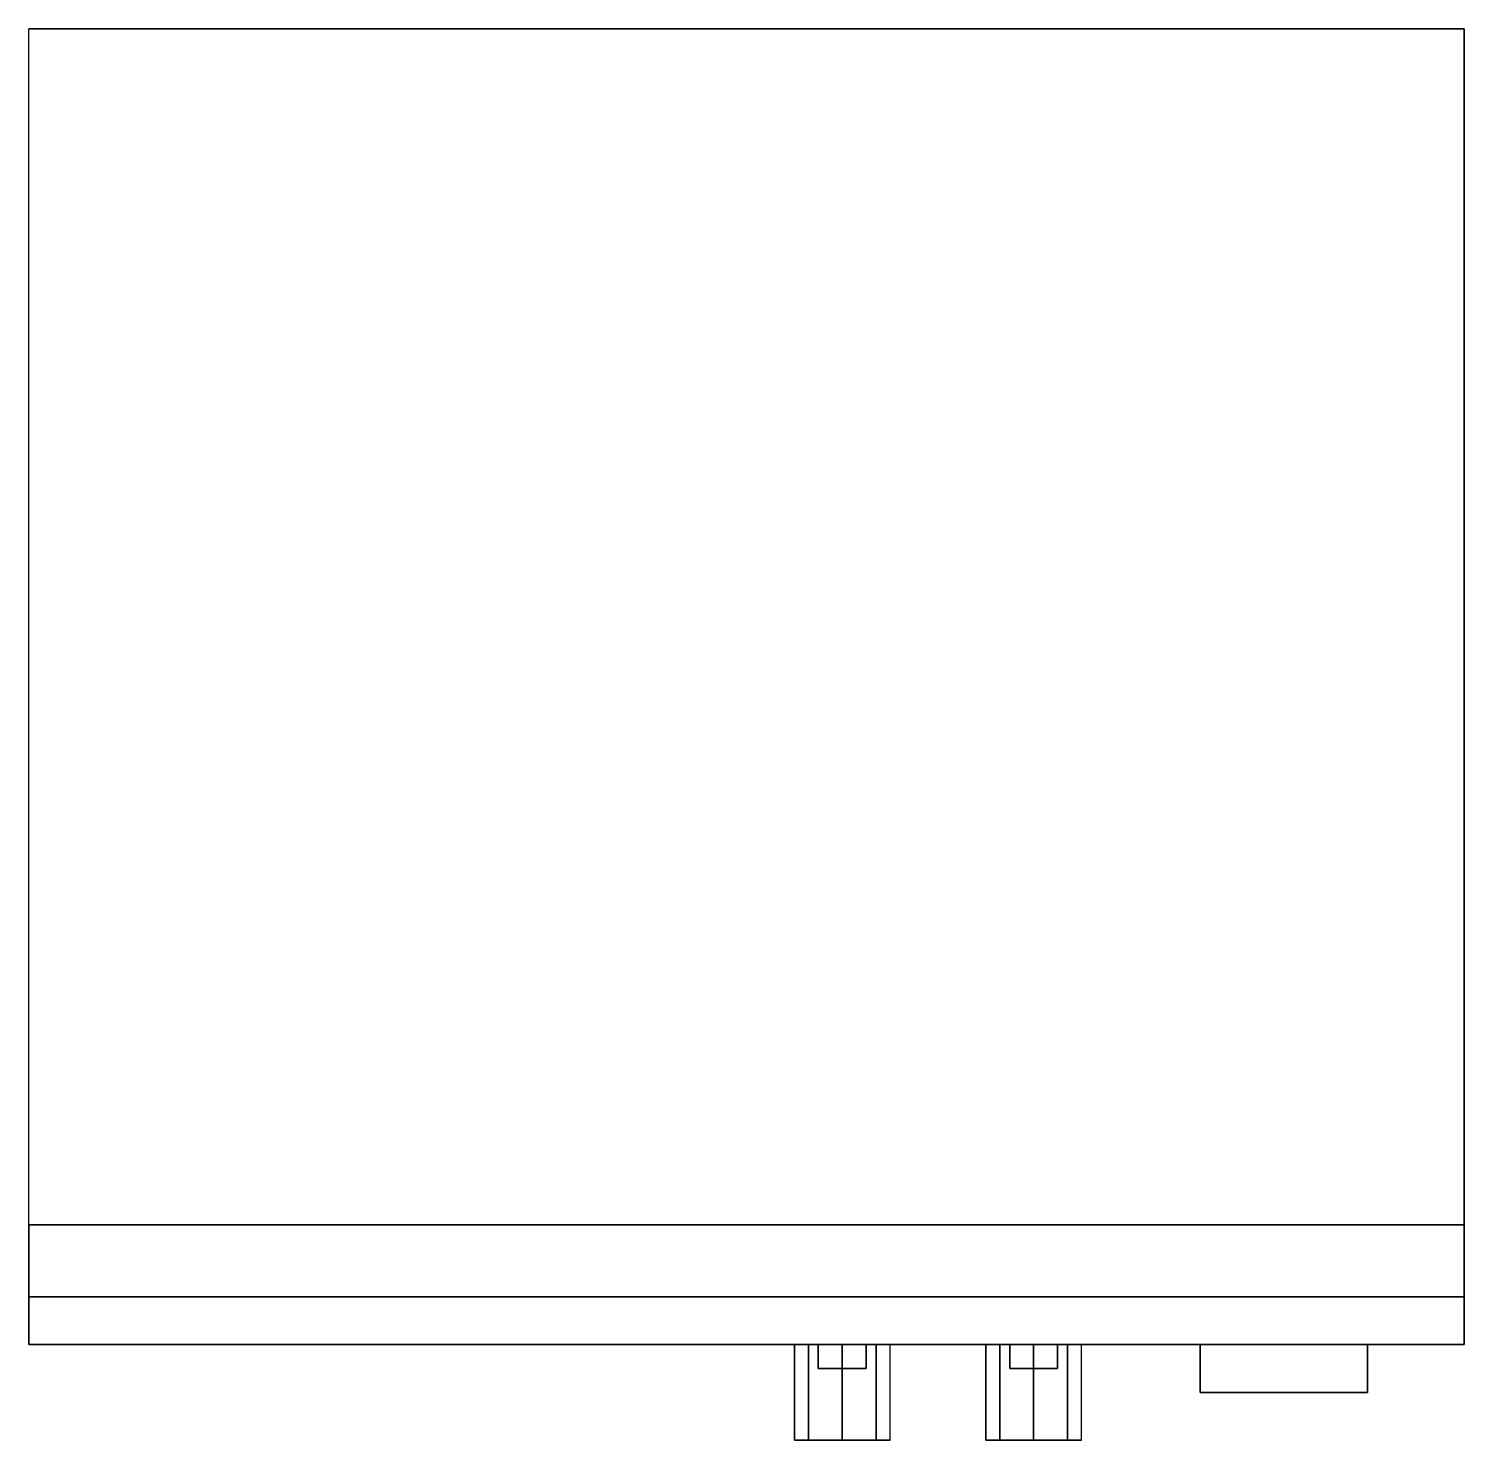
# Model space of a CAD drawing. Extents: x 0 to 60, y -9 to 50.
import ezdxf

# ---------------------------------------------------------------- set-up
doc = ezdxf.new("R2010")
doc.units = 0
doc.header["$LTSCALE"] = 25
doc.header["$MEASUREMENT"] = 0
doc.layers.get('0').update_dxf_attribs({"linetype": 'CONTINUOUS'})

msp = doc.modelspace()

# ---------------------------------------------------------------- linework, layer by layer
at = {"color": 0, "linetype": 'ByBlock', "extrusion": (0, -1, 0)}
for p, q in [((60, -5, 129), (0, -5, 129)), ((60, -5, 130.91), (0, -5, 130.91)), ((60, -5, 87), (0, -5, 87)), ((10, -5, 118), (50, -5, 118)), ((10, -5, 116), (50, -5, 116)), ((10, -5, 114), (50, -5, 114)), ((10, -5, 112), (50, -5, 112)), ((10, -5, 110), (50, -5, 110)), ((10, -5, 108), (50, -5, 108)), ((10, -5, 106), (50, -5, 106)), ((10, -5, 104), (50, -5, 104)), ((10, -5, 102), (50, -5, 102)), ((10, -5, 100), (50, -5, 100)), ((10, -5, 98), (50, -5, 98)), ((10, -5, 96), (50, -5, 96)), ((10, -5, 120), (10, -5, 96)), ((50, -5, 120), (10, -5, 120)), ((50, -5, 96), (50, -5, 120))]:
    msp.add_line(p, q, dxfattribs=at)
at = {"color": 0, "linetype": 'ByBlock'}
for points, invisible_edges in [([(0, 0, 10), (0, 0), (0, 50), (0, 50, 190)], 8), ([(0, 0, 10), (0, 0), (0, 50), (0, 50, 190)], 25), ([(0, 0, 10), (0, 0), (0, 50), (0, 50, 190)], 25), ([(0, -3, 190), (0, 50, 190), (0, 0, 10), (0, -3, 10)], 2), ([(60, 0, 10), (60, 0), (60, 50), (60, 50, 190)], 8), ([(60, -3, 190), (60, 50, 190), (60, 0, 10), (60, -3, 10)], 2), ([(0, -5, 129), (60, -5, 129), (50, -5, 120), (10, -5, 120)], 10), ([(0, -5, 129), (10, -5, 120), (10, -5, 96), (0, -5, 87)], 5), ([(10, -5, 96), (0, -5, 87), (60, -5, 87), (50, -5, 96)], 5), ([(60, -5, 87), (50, -5, 96), (50, -5, 120), (60, -5, 129)], 5), ([(32.586, -9, 136.414), (34, -9, 133), (32.586, -9, 133.586), (32, -9, 135)], 1), ([(35.414, -9, 133.586), (34, -9, 137), (32.586, -9, 136.414), (34, -9, 133)], 5), ([(35.414, -9, 136.414), (36, -9, 135), (35.414, -9, 133.586), (34, -9, 137)], 4), ([(40.586, -9, 136.414), (42, -9, 133), (40.586, -9, 133.586), (40, -9, 135)], 1), ([(43.414, -9, 133.586), (42, -9, 137), (40.586, -9, 136.414), (42, -9, 133)], 5), ([(43.414, -9, 136.414), (44, -9, 135), (43.414, -9, 133.586), (42, -9, 137)], 4)]:
    msp.add_3dface(points, dxfattribs=dict(at, invisible_edges=invisible_edges))
for points in [[(0, 50, 190), (60, 50, 190), (60, 50), (0, 50)], [(0, 50, 190), (60, 50, 190), (60, -5, 190), (0, -5, 190)], [(0, 50), (60, 50), (60, 0), (0, 0)], [(0, -5, 10), (0, 0, 10), (60, 0, 10), (60, -5, 10)], [(0, 0, 10), (60, 0, 10), (60, 0), (0, 0)], [(0, -5, 143.91), (60, -5, 143.91), (60, -3, 143.91), (0, -3, 143.91)], [(0, -5, 142.91), (60, -5, 142.91), (60, -3, 142.91), (0, -3, 142.91)], [(60, -3, 85.865), (60, -3, 87), (0, -3, 87), (0, -3, 85.865)], [(0, -3, 85.865), (0, -5, 85.865), (60, -5, 85.865), (60, -3, 85.865)], [(0, -5, 143), (0, -3, 143), (0, -3, 130.91), (0, -5, 130.91)], [(0, -5, 130.91), (60, -5, 130.91), (60, -3, 130.91), (0, -3, 130.91)], [(0, -5, 129), (60, -5, 129), (60, -3, 129), (0, -3, 129)], [(0, -5, 87), (60, -5, 87), (60, -3, 87), (0, -3, 87)], [(60, -3, 130.91), (60, -3, 129), (0, -3, 129), (0, -3, 130.91)], [(0, -5, 190), (0, -3, 190), (0, -3, 144.038), (0, -5, 144.038)], [(0, -5, 85.865), (0, -3, 85.865), (0, -3, 11), (0, -5, 11)], [(60, -5, 143), (60, -5, 130.91), (60, -3, 130.91), (60, -3, 143)], [(60, -5, 190), (60, -3, 190), (60, -3, 144.038), (60, -5, 144.038)], [(60, -5, 85.865), (60, -3, 85.865), (60, -3, 11), (60, -5, 11)], [(0, -5, 130.91), (0, -5, 143), (60, -5, 143), (60, -5, 130.91)], [(0, -5, 11), (0, -5, 85.865), (60, -5, 85.865), (60, -5, 11)], [(0, -5, 190), (60, -5, 190), (60, -5, 144.038), (0, -5, 144.038)]]:
    msp.add_3dface(points, dxfattribs=at)

# ---------------------------------------------------------------- meshes
mesh = msp.add_polymesh((2, 8), dxfattribs=dict(at, n_close=True))
for k, corner in enumerate([(36, -5, 135), (35.414, -5, 136.414), (34, -5, 137), (32.586, -5, 136.414), (32, -5, 135), (32.586, -5, 133.586), (34, -5, 133), (35.414, -5, 133.586), (36, -9, 135), (35.414, -9, 136.414), (34, -9, 137), (32.586, -9, 136.414), (32, -9, 135), (32.586, -9, 133.586), (34, -9, 133), (35.414, -9, 133.586)]):
    mesh.set_mesh_vertex(divmod(k, 8), corner)
mesh = msp.add_polymesh((6, 3), dxfattribs=at)
for k, corner in enumerate([(35, -6, 139), (35, -5, 139), (35, -5, 139), (33, -6, 139), (33, -5, 139), (33, -5, 139), (33, -6, 140), (33, -5, 140), (33, -5, 139), (35, -6, 140), (35, -5, 140), (35, -5, 139), (35, -6, 140), (35, -6, 140), (35, -6, 139), (33, -6, 140), (33, -6, 140), (33, -6, 139)]):
    mesh.set_mesh_vertex(divmod(k, 3), corner)
mesh = msp.add_polymesh((2, 8), dxfattribs=dict(at, n_close=True))
for k, corner in enumerate([(44, -5, 135), (43.414, -5, 136.414), (42, -5, 137), (40.586, -5, 136.414), (40, -5, 135), (40.586, -5, 133.586), (42, -5, 133), (43.414, -5, 133.586), (44, -9, 135), (43.414, -9, 136.414), (42, -9, 137), (40.586, -9, 136.414), (40, -9, 135), (40.586, -9, 133.586), (42, -9, 133), (43.414, -9, 133.586)]):
    mesh.set_mesh_vertex(divmod(k, 8), corner)
mesh = msp.add_polymesh((6, 3), dxfattribs=at)
for k, corner in enumerate([(43, -6, 139), (43, -5, 139), (43, -5, 139), (41, -6, 139), (41, -5, 139), (41, -5, 139), (41, -6, 140), (41, -5, 140), (41, -5, 139), (43, -6, 140), (43, -5, 140), (43, -5, 139), (43, -6, 140), (43, -6, 140), (43, -6, 139), (41, -6, 140), (41, -6, 140), (41, -6, 139)]):
    mesh.set_mesh_vertex(divmod(k, 3), corner)
mesh = msp.add_polymesh((6, 3), dxfattribs=at)
for k, corner in enumerate([(55.956, -7, 133), (55.956, -5, 133), (55.956, -5, 133), (48.956, -7, 133), (48.956, -5, 133), (48.956, -5, 133), (48.956, -7, 137), (48.956, -5, 137), (48.956, -5, 133), (55.956, -7, 137), (55.956, -5, 137), (55.956, -5, 133), (55.956, -7, 137), (55.956, -7, 137), (55.956, -7, 133), (48.956, -7, 137), (48.956, -7, 137), (48.956, -7, 133)]):
    mesh.set_mesh_vertex(divmod(k, 3), corner)

doc.saveas('drawing.dxf')
